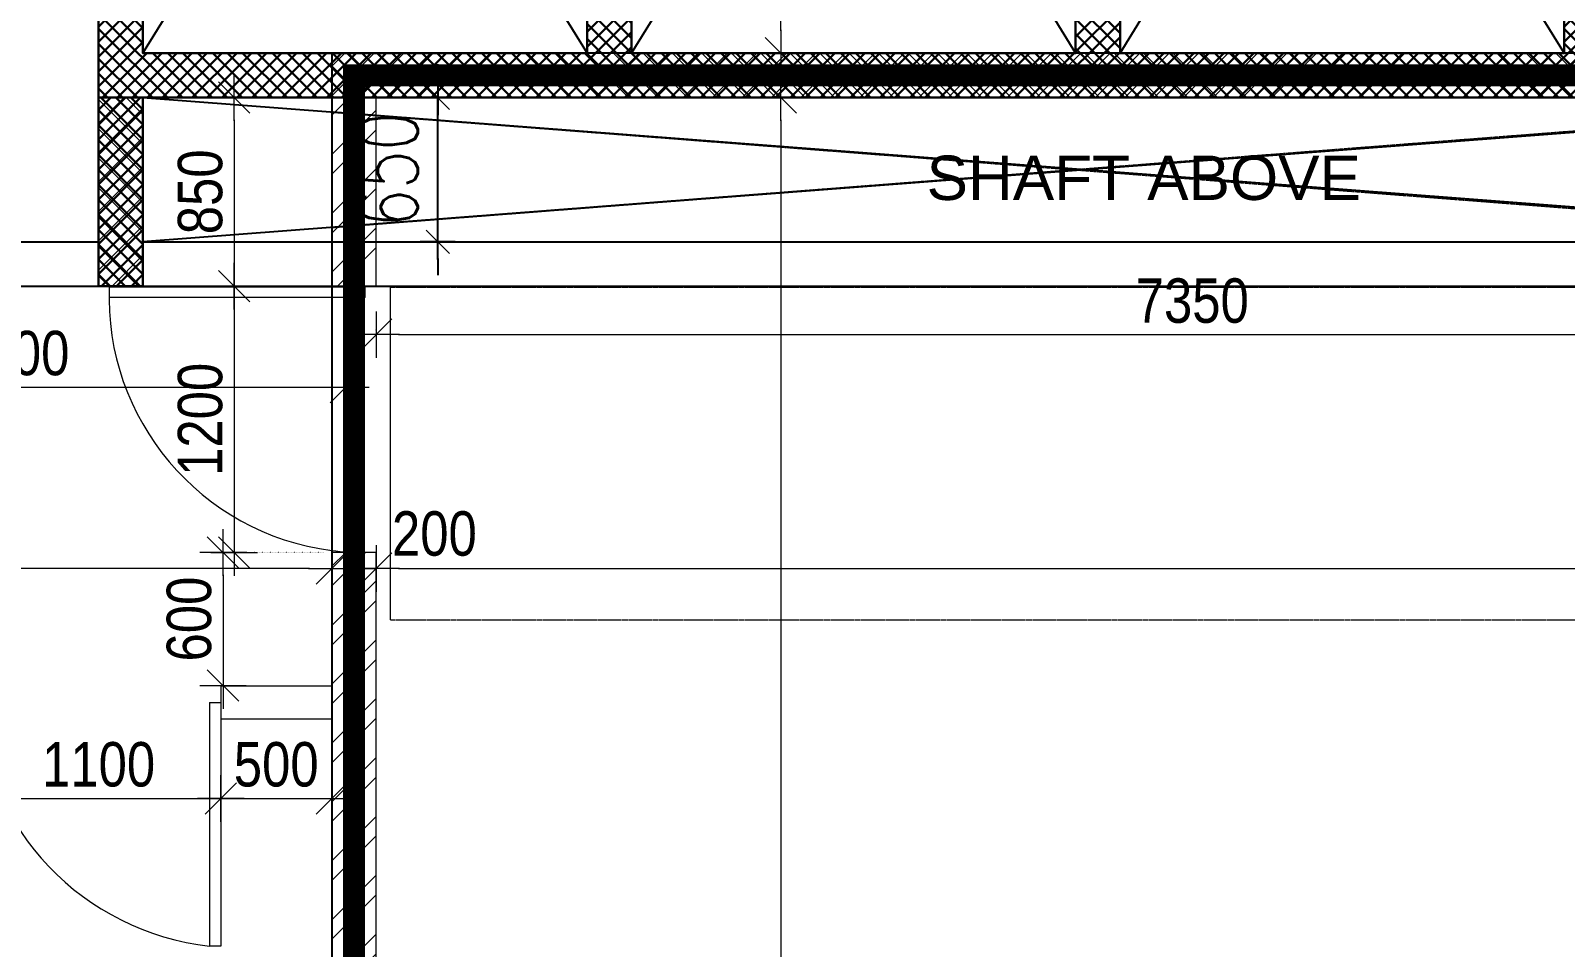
# Model space of a CAD drawing. Header units: inches. Extents: x 676944 to 1044153, y 326920 to 502369.
# Drawn here: x 711442 to 718353, y 372782 to 376912 of the extents above; entities that cross this region are included whole.
import ezdxf

# ---------------------------------------------------------------- set-up
doc = ezdxf.new("R2010")
doc.units = ezdxf.units.IN
doc.header["$MEASUREMENT"] = 0
for name, pattern in [('DASHED2', [9.525, 6.35, -3.175]), ('DOT2', [3.175, 0, -3.175]), ('HIDDEN', [9.525, 6.35, -3.175]), ('HIDDEN2', [4.7625, 3.175, -1.5875])]:
    doc.linetypes.add(name, pattern=pattern)
for name, color, linetype, lineweight in [('A-BLOCK', 43, 'Continuous', 13), ('A-DIMENSION', 7, 'Continuous', 9), ('A-DOOR', 10, 'Continuous', 15), ('A-HATCH CONCRETE', 254, 'Continuous', 5), ('A-LEASING LINE', 7, 'DASHED2', 9), ('escape route', 8, 'HIDDEN', 15), ('wall hatch', 252, 'Continuous', 0)]:
    doc.layers.add(name, color=color, linetype=linetype, lineweight=lineweight)
for name, color, linetype in [('S-BEAM', 2, 'Continuous'), ('S-COL', 210, 'Continuous'), ('S-COL-1', 7, 'Continuous'), ('S-COL1-HT', 11, 'Continuous'), ('S-DIMS', 1, 'Continuous'), ('S-WALL-HAT', 9, 'Continuous'), ('SHAFT', 7, 'Continuous'), ('TAXT', 3, 'Continuous'), ('THN', 1, 'Continuous')]:
    doc.layers.add(name, color=color, linetype=linetype)
doc.styles.add('ARIAL', font='ARIALN.TTF')
doc.styles.add('COL-ROMANS', font='romans.shx', dxfattribs={"width": 0.75})
doc.styles.get("Standard").update_dxf_attribs({"font": 'arial.ttf'})
doc.styles.add('style1', font='arial.ttf')
doc.dimstyles.new('COL-100', dxfattribs={"dimscale": 150, "dimtxt": 1.8, "dimasz": 0.5, "dimexe": 0.75, "dimexo": 1, "dimgap": 0.6, "dimtad": 1, "dimdec": 0, "dimzin": 3, "dimdsep": 46, "dimtxsty": 'COL-ROMANS', "dimblk": 'R', "dimcen": 2.5, "dimdle": 1, "dimclrd": 256, "dimclre": 256, "dimclrt": 3, "dimazin": 0, "dimtfac": 1, "dimtdec": 0, "dimtix": 1, "dimtmove": 2, "dimatfit": 3, "dimldrblk": 'R', "dimtolj": 1, "dimtzin": 3, "dimlwd": -1, "dimlwe": 13, "dimarcsym": 0})
doc.dimstyles.get("Standard").update_dxf_attribs({"dimtxt": 0.18, "dimasz": 0.18, "dimexe": 0.18, "dimexo": 0.0625, "dimgap": 0.09, "dimtad": 0, "dimtih": 1, "dimtoh": 1, "dimdec": 4, "dimzin": 0, "dimdsep": 46, "dimtxsty": 'Standard', "dimcen": 0.09, "dimadec": 0, "dimazin": 0, "dimtfac": 1, "dimtdec": 4, "dimtofl": 0, "dimtmove": 0, "dimatfit": 3, "dimfxl": 1, "dimtolj": 1, "dimtzin": 0, "dimarcsym": 0})
pattern_1 = [(45, (691254.36, -41876.59), (-132.58252, 132.58252), []), (45, (691342.74, -41876.59), (-132.58252, 132.58252), [])]

# ---------------------------------------------------------------- blocks, each defined once
blk = doc.blocks.new('R')
at = {"color": 4, "lineweight": 13}
blk.add_line((-0.707, -0.707), (0.707, 0.707), dxfattribs=at)
for p, q in [((0, -1.05), (0, 1.05)), ((-1.05, 0), (1.05, 0))]:
    blk.add_line(p, q)
blk = doc.blocks.new('*D205')
at = {"layer": 'A-DIMENSION', "linetype": 'DOT2', "lineweight": 13, "transparency": 16777216}
for p, q in [((714200.3, 376610.4), (714894.7, 376610.4)), ((714200.3, 366910.4), (714894.7, 366910.4))]:
    blk.add_line(p, q, dxfattribs=at)
at = {"layer": 'A-DIMENSION', "transparency": 16777216}
blk.add_line((714819.7, 376510.4), (714819.7, 367010.4), dxfattribs=at)
at = {"layer": 'Defpoints', "color": 0, "transparency": 16777216}
for p in [(714100.3, 376610.4), (714100.3, 366910.4), (714819.7, 366910.4)]:
    blk.add_point(p, dxfattribs=at)
at = {"layer": 'A-DIMENSION', "transparency": 16777216, "xscale": 100, "yscale": 100, "zscale": 100}
for p, rotation in [((714819.7, 376610.4), 90), ((714819.7, 366910.4), 270)]:
    blk.add_blockref('R', p, dxfattribs=dict(at, rotation=rotation))
at = {"layer": 'A-DIMENSION', "transparency": 16777216, "insert": (714667.6, 371760.4), "char_height": 200, "attachment_point": 5, "rotation": 90, "style": 'ARIAL'}
blk.add_mtext('\\A1;9700', dxfattribs=at)
blk = doc.blocks.new('*D180')
at = {"layer": 'A-DIMENSION', "linetype": 'DOT2', "lineweight": 13, "transparency": 16777216}
for p, q in [((712797.9, 374589.1), (712797.9, 374564.1)), ((712997.9, 374508.2), (712997.9, 374564.1))]:
    blk.add_line(p, q, dxfattribs=at)
at = {"layer": 'A-DIMENSION', "transparency": 16777216}
for p, q in [((712697.9, 374489.1), (712597.9, 374489.1)), ((712797.9, 374489.1), (712997.9, 374489.1)), ((713097.9, 374489.1), (713197.9, 374489.1))]:
    blk.add_line(p, q, dxfattribs=at)
at = {"layer": 'Defpoints', "color": 0, "transparency": 16777216}
for p in [(712797.9, 374489.1), (712997.9, 374489.1), (712997.9, 374408.2)]:
    blk.add_point(p, dxfattribs=at)
at = {"layer": 'A-DIMENSION', "transparency": 16777216, "xscale": 100, "yscale": 100, "zscale": 100}
blk.add_blockref('R', (712797.9, 374489.1), dxfattribs=at)
at = {"layer": 'A-DIMENSION', "transparency": 16777216, "xscale": 100, "yscale": 100, "zscale": 100, "rotation": 180}
blk.add_blockref('R', (712997.9, 374489.1), dxfattribs=at)
at = {"layer": 'A-DIMENSION', "transparency": 16777216, "insert": (713260.2, 374645.2), "char_height": 200, "attachment_point": 5, "style": 'ARIAL'}
blk.add_mtext('\\A1;200', dxfattribs=at)
blk = doc.blocks.new('*D181')
at = {"layer": 'A-DIMENSION', "linetype": 'DOT2', "lineweight": 13, "transparency": 16777216}
for p, q in [((712997.9, 374508.2), (712997.9, 374564.1)), ((737397.7, 373982.1), (737397.7, 374564.1))]:
    blk.add_line(p, q, dxfattribs=at)
at = {"layer": 'A-DIMENSION', "transparency": 16777216}
blk.add_line((713097.9, 374489.1), (737297.7, 374489.1), dxfattribs=at)
at = {"layer": 'Defpoints', "color": 0, "transparency": 16777216}
for p in [(737397.7, 374489.1), (712997.9, 374408.2), (737397.7, 373882.1)]:
    blk.add_point(p, dxfattribs=at)
at = {"layer": 'A-DIMENSION', "transparency": 16777216, "xscale": 100, "yscale": 100, "zscale": 100, "rotation": 180}
blk.add_blockref('R', (712997.9, 374489.1), dxfattribs=at)
at = {"layer": 'A-DIMENSION', "transparency": 16777216, "xscale": 100, "yscale": 100, "zscale": 100}
blk.add_blockref('R', (737397.7, 374489.1), dxfattribs=at)
at = {"layer": 'A-DIMENSION', "transparency": 16777216, "insert": (725197.8, 374641.2), "char_height": 200, "attachment_point": 5, "style": 'ARIAL'}
blk.add_mtext('\\A1;24400', dxfattribs=at)
blk = doc.blocks.new('*D200')
at = {"layer": 'A-DIMENSION', "linetype": 'DOT2', "lineweight": 13, "transparency": 16777216}
for p, q in [((720347.9, 375660.4), (720347.9, 375467.4)), ((712997.9, 375540.3), (712997.9, 375617.4))]:
    blk.add_line(p, q, dxfattribs=at)
at = {"layer": 'A-DIMENSION', "transparency": 16777216}
blk.add_line((713097.9, 375542.4), (720247.9, 375542.4), dxfattribs=at)
at = {"layer": 'Defpoints', "color": 0, "transparency": 16777216}
for p in [(720347.9, 375760.4), (720347.9, 375542.4), (712997.9, 375440.3)]:
    blk.add_point(p, dxfattribs=at)
at = {"layer": 'A-DIMENSION', "transparency": 16777216, "xscale": 100, "yscale": 100, "zscale": 100, "rotation": 180}
blk.add_blockref('R', (712997.9, 375542.4), dxfattribs=at)
at = {"layer": 'A-DIMENSION', "transparency": 16777216, "xscale": 100, "yscale": 100, "zscale": 100}
blk.add_blockref('R', (720347.9, 375542.4), dxfattribs=at)
at = {"layer": 'A-DIMENSION', "transparency": 16777216, "insert": (716672.9, 375694.5), "char_height": 200, "attachment_point": 5, "style": 'ARIAL'}
blk.add_mtext('\\A1;7350', dxfattribs=at)
blk = doc.blocks.new('*D469')
at = {"layer": 'A-DIMENSION', "color": 254, "linetype": 'DOT2', "lineweight": 13, "transparency": 16777216}
for p, q in [((512109.4, 207331.1), (512109.4, 207306.1)), ((521809.4, 207331.1), (521809.4, 207306.1))]:
    blk.add_line(p, q, dxfattribs=at)
at = {"layer": 'A-DIMENSION', "color": 254, "transparency": 16777216}
blk.add_line((521709.4, 207231.1), (512209.4, 207231.1), dxfattribs=at)
at = {"layer": 'Defpoints', "color": 0, "transparency": 16777216}
for p in [(512109.4, 207231.1), (512109.4, 207231.1), (521809.4, 207231.1)]:
    blk.add_point(p, dxfattribs=at)
at = {"layer": 'A-DIMENSION', "color": 254, "transparency": 16777216, "xscale": 100, "yscale": 100, "zscale": 100}
for p, rotation in [((512109.4, 207231.1), 179.9999999999972), ((521809.4, 207231.1), 359.9999999999973)]:
    blk.add_blockref('R', p, dxfattribs=dict(at, rotation=rotation))
at = {"layer": 'A-DIMENSION', "color": 254, "transparency": 16777216, "insert": (516959.4, 207383.2), "char_height": 200, "attachment_point": 5, "style": 'ARIAL'}
blk.add_mtext('\\A1;9700', dxfattribs=at)
blk = doc.blocks.new('*D418')
at = {"layer": 'A-DIMENSION', "color": 254, "linetype": 'DOT2', "lineweight": 13, "transparency": 16777216}
for p, q in [((523762.1, 213002.4), (523756.2, 213002.4)), ((523762.1, 209552.4), (523756.2, 209552.4))]:
    blk.add_line(p, q, dxfattribs=at)
at = {"layer": 'A-DIMENSION', "color": 254, "transparency": 16777216}
blk.add_line((523831.2, 209652.4), (523831.2, 212902.4), dxfattribs=at)
at = {"layer": 'Defpoints', "color": 0, "transparency": 16777216}
for p in [(523831.2, 213002.4), (523862.1, 213002.4), (523862.1, 209552.4)]:
    blk.add_point(p, dxfattribs=at)
at = {"layer": 'A-DIMENSION', "color": 254, "transparency": 16777216, "xscale": 100, "yscale": 100, "zscale": 100}
for p, rotation in [((523831.2, 213002.4), 90), ((523831.2, 209552.4), 270)]:
    blk.add_blockref('R', p, dxfattribs=dict(at, rotation=rotation))
at = {"layer": 'A-DIMENSION', "color": 254, "transparency": 16777216, "insert": (523647.3, 211255.1), "char_height": 200, "attachment_point": 5, "rotation": 90, "style": 'ARIAL'}
blk.add_mtext('\\A1;3450', dxfattribs=at)
blk = doc.blocks.new('*D426')
at = {"layer": 'A-DIMENSION', "color": 254, "linetype": 'DOT2', "lineweight": 13, "transparency": 16777216}
for p, q in [((521213.5, 209352.4), (521444.8, 209352.4)), ((521059.4, 208502.4), (521444.8, 208502.4))]:
    blk.add_line(p, q, dxfattribs=at)
at = {"layer": 'A-DIMENSION', "color": 254, "transparency": 16777216}
blk.add_line((521369.8, 209252.4), (521369.8, 208602.4), dxfattribs=at)
at = {"layer": 'Defpoints', "color": 0, "transparency": 16777216}
for p in [(521113.5, 209352.4), (520959.4, 208502.4), (521369.8, 208502.4)]:
    blk.add_point(p, dxfattribs=at)
at = {"layer": 'A-DIMENSION', "color": 254, "transparency": 16777216, "xscale": 100, "yscale": 100, "zscale": 100}
for p, rotation in [((521369.8, 209352.4), 90), ((521369.8, 208502.4), 270)]:
    blk.add_blockref('R', p, dxfattribs=dict(at, rotation=rotation))
at = {"layer": 'A-DIMENSION', "color": 254, "transparency": 16777216, "insert": (521217.7, 208927.8), "char_height": 200, "attachment_point": 5, "rotation": 90, "style": 'ARIAL'}
blk.add_mtext('\\A1;850', dxfattribs=at)
blk = doc.blocks.new('*D427')
at = {"layer": 'A-DIMENSION', "color": 254, "linetype": 'DOT2', "lineweight": 13, "transparency": 16777216}
for p, q in [((521059.4, 208502.4), (521444.8, 208502.4)), ((521773.5, 207302.9), (521294.8, 207302.9))]:
    blk.add_line(p, q, dxfattribs=at)
at = {"layer": 'A-DIMENSION', "color": 254, "transparency": 16777216}
blk.add_line((521369.8, 208402.4), (521369.8, 207402.9), dxfattribs=at)
at = {"layer": 'Defpoints', "color": 0, "transparency": 16777216}
for p in [(520959.4, 208502.4), (521369.8, 207302.9), (521873.5, 207302.9)]:
    blk.add_point(p, dxfattribs=at)
at = {"layer": 'A-DIMENSION', "color": 254, "transparency": 16777216, "xscale": 100, "yscale": 100, "zscale": 100}
for p, rotation in [((521369.8, 208502.4), 90), ((521369.8, 207302.9), 270)]:
    blk.add_blockref('R', p, dxfattribs=dict(at, rotation=rotation))
at = {"layer": 'A-DIMENSION', "color": 254, "transparency": 16777216, "insert": (521217.7, 207902.7), "char_height": 200, "attachment_point": 5, "rotation": 90, "style": 'ARIAL'}
blk.add_mtext('\\A1;1200', dxfattribs=at)
blk = doc.blocks.new('*D428')
at = {"layer": 'A-DIMENSION', "color": 254, "linetype": 'DOT2', "lineweight": 13, "transparency": 16777216}
for p, q in [((521773.5, 207302.9), (521244.8, 207302.9)), ((521409.5, 206703.3), (521394.8, 206703.3))]:
    blk.add_line(p, q, dxfattribs=at)
at = {"layer": 'A-DIMENSION', "color": 254, "transparency": 16777216}
blk.add_line((521319.8, 207202.9), (521319.8, 206803.3), dxfattribs=at)
at = {"layer": 'Defpoints', "color": 0, "transparency": 16777216}
for p in [(521873.5, 207302.9), (521309.5, 206703.3), (521319.8, 206703.3)]:
    blk.add_point(p, dxfattribs=at)
at = {"layer": 'A-DIMENSION', "color": 254, "transparency": 16777216, "xscale": 100, "yscale": 100, "zscale": 100}
for p, rotation in [((521319.8, 207302.9), 90), ((521319.8, 206703.3), 270)]:
    blk.add_blockref('R', p, dxfattribs=dict(at, rotation=rotation))
at = {"layer": 'A-DIMENSION', "color": 254, "transparency": 16777216, "insert": (521167.7, 207003.1), "char_height": 200, "attachment_point": 5, "rotation": 90, "style": 'ARIAL'}
blk.add_mtext('\\A1;600', dxfattribs=at)
blk = doc.blocks.new('*D446')
at = {"layer": 'A-DIMENSION', "color": 254, "linetype": 'DOT2', "lineweight": 13, "transparency": 16777216}
for p, q in [((521873.5, 208402.4), (521873.5, 207972.9)), ((518873.1, 208075.5), (518873.1, 208122.9))]:
    blk.add_line(p, q, dxfattribs=at)
at = {"layer": 'A-DIMENSION', "color": 254, "transparency": 16777216}
blk.add_line((518973.1, 208047.9), (521773.5, 208047.9), dxfattribs=at)
at = {"layer": 'Defpoints', "color": 0, "transparency": 16777216}
for p in [(521873.5, 208502.4), (521873.5, 208047.9), (518873.1, 207975.5)]:
    blk.add_point(p, dxfattribs=at)
at = {"layer": 'A-DIMENSION', "color": 254, "transparency": 16777216, "xscale": 100, "yscale": 100, "zscale": 100, "rotation": 180}
blk.add_blockref('R', (518873.1, 208047.9), dxfattribs=at)
at = {"layer": 'A-DIMENSION', "color": 254, "transparency": 16777216, "xscale": 100, "yscale": 100, "zscale": 100}
blk.add_blockref('R', (521873.5, 208047.9), dxfattribs=at)
at = {"layer": 'A-DIMENSION', "color": 254, "transparency": 16777216, "insert": (520373.3, 208200.1), "char_height": 200, "attachment_point": 5, "style": 'ARIAL'}
blk.add_mtext('\\A1;3000', dxfattribs=at)
blk = doc.blocks.new('*D544')
at = {"layer": 'A-DIMENSION', "color": 254, "linetype": 'DOT2', "lineweight": 13, "transparency": 16777216}
for p, q in [((520209.5, 206527.3), (520209.5, 206120.2)), ((521309.5, 206452.3), (521309.5, 206120.2))]:
    blk.add_line(p, q, dxfattribs=at)
at = {"layer": 'A-DIMENSION', "color": 254, "transparency": 16777216}
blk.add_line((520309.5, 206195.2), (521209.5, 206195.2), dxfattribs=at)
at = {"layer": 'Defpoints', "color": 0, "transparency": 16777216}
for p in [(520209.5, 206627.3), (521309.5, 206552.3), (521309.5, 206195.2)]:
    blk.add_point(p, dxfattribs=at)
at = {"layer": 'A-DIMENSION', "color": 254, "transparency": 16777216, "xscale": 100, "yscale": 100, "zscale": 100, "rotation": 180}
blk.add_blockref('R', (520209.5, 206195.2), dxfattribs=at)
at = {"layer": 'A-DIMENSION', "color": 254, "transparency": 16777216, "xscale": 100, "yscale": 100, "zscale": 100}
blk.add_blockref('R', (521309.5, 206195.2), dxfattribs=at)
at = {"layer": 'A-DIMENSION', "color": 254, "transparency": 16777216, "insert": (520759.5, 206347.3), "char_height": 200, "attachment_point": 5, "style": 'ARIAL'}
blk.add_mtext('\\A1;1100', dxfattribs=at)
blk = doc.blocks.new('*D545')
at = {"layer": 'A-DIMENSION', "color": 254, "linetype": 'DOT2', "lineweight": 13, "transparency": 16777216}
for p, q in [((521309.5, 206452.3), (521309.5, 206120.2)), ((521809.4, 206098.9), (521809.4, 206270.2))]:
    blk.add_line(p, q, dxfattribs=at)
at = {"layer": 'A-DIMENSION', "color": 254, "transparency": 16777216}
blk.add_line((521409.5, 206195.2), (521709.4, 206195.2), dxfattribs=at)
at = {"layer": 'Defpoints', "color": 0, "transparency": 16777216}
for p in [(521309.5, 206552.3), (521809.4, 206195.2), (521809.4, 205998.9)]:
    blk.add_point(p, dxfattribs=at)
at = {"layer": 'A-DIMENSION', "color": 254, "transparency": 16777216, "xscale": 100, "yscale": 100, "zscale": 100, "rotation": 180}
blk.add_blockref('R', (521309.5, 206195.2), dxfattribs=at)
at = {"layer": 'A-DIMENSION', "color": 254, "transparency": 16777216, "xscale": 100, "yscale": 100, "zscale": 100}
blk.add_blockref('R', (521809.4, 206195.2), dxfattribs=at)
at = {"layer": 'A-DIMENSION', "color": 254, "transparency": 16777216, "insert": (521559.4, 206347.3), "char_height": 200, "attachment_point": 5, "style": 'ARIAL'}
blk.add_mtext('\\A1;500', dxfattribs=at)
blk = doc.blocks.new('*D387')
at = {"layer": 'Defpoints', "color": 0, "transparency": 16777216}
for p in [(401103.2, 461923.1), (401631, 461923.1), (401103.2, 461273.1)]:
    blk.add_point(p, dxfattribs=at)
at = {"layer": 'S-DIMS', "linetype": 'Continuous', "transparency": 16777216}
for p, q in [((401631, 461998.1), (401631, 462073.1)), ((401631, 461273.1), (401631, 461923.1)), ((401631, 461198.1), (401631, 461123.1))]:
    blk.add_line(p, q, dxfattribs=at)
at = {"layer": 'S-DIMS', "linetype": 'DOT2', "lineweight": 13, "transparency": 16777216}
for p, q in [((401253.2, 461923.1), (401743.5, 461923.1)), ((401253.2, 461273.1), (401743.5, 461273.1))]:
    blk.add_line(p, q, dxfattribs=at)
at = {"layer": 'S-DIMS', "transparency": 16777216, "xscale": 75, "yscale": 75, "zscale": 75}
for p, rotation in [((401631, 461923.1), 270), ((401631, 461273.1), 90)]:
    blk.add_blockref('R', p, dxfattribs=dict(at, rotation=rotation))
at = {"layer": 'S-DIMS', "color": 3, "transparency": 16777216, "insert": (401406, 461598.1), "char_height": 270, "attachment_point": 5, "rotation": 90, "style": 'COL-ROMANS'}
blk.add_mtext('\\A1;650', dxfattribs=at)
blk = doc.blocks.new('SDFGBS')
at = {"layer": 'A-DIMENSION'}
h = blk.add_hatch(dxfattribs=at)
h.set_pattern_fill('ANSI37', color=254, scale=750)
h.set_pattern_definition([(45, (500265.86, -209134.585), (-66.29126, 66.29126), []), (135, (500265.86, -209134.585), (-66.29126, -66.29126), [])])
h.paths.add_polyline_path([(520959.4, 208502.4), (520759.4, 208502.4), (520759.4, 209352.4), (520959.4, 209352.4)])
at = {"color": 254, "linetype": 'Continuous', "ltscale": 100}
blk.add_lwpolyline([(548358.7, 199352.4), (548358.7, 205055.3), (548158.7, 205052.4), (546609.2, 205052.4), (546609.2, 211052.4), (542748.5, 211052.4), (542748.5, 217853.6), (543751.9, 217706.5), (543785.2, 217903.8), (544329.2, 221715.1), (545372.1, 229020.7), (545414.4, 229317.7), (509749.2, 234378), (508982.7, 222668.9), (530759.5, 219560.9), (530757.7, 213002.3), (529859.4, 213002.3), (529859.4, 212802.4), (529859.4, 209552.4), (521809.4, 209552.4), (521809.4, 209352.4), (521809.4, 199352.4), (548358.7, 199352.4)], dxfattribs=at)
at = {"layer": 'A-DIMENSION', "color": 254}
for p, q in [((520959.4, 209352.4), (521799.1, 209352.4)), ((520959.4, 209352.4), (521799.1, 209352.4)), ((521809.4, 209286.5), (520959.4, 209352.4)), ((521809.4, 208502.4), (521809.4, 209352.4)), ((520958.7, 208702.4), (521809.4, 208768.2)), ((520958.7, 208702.4), (521809.4, 208702.4)), ((521809.4, 208498.9), (520807.7, 208498.9)), ((521809.4, 208451.6), (520806.7, 208451.6)), ((521809.4, 208451.6), (520806.7, 208451.6)), ((522009.4, 207302.9), (521809.4, 207302.9)), ((521809.4, 206702.3), (521809.4, 207302.9)), ((521309.5, 206702.3), (521309.5, 206552.3)), ((521309.5, 206702.3), (521809.4, 206702.3)), ((521259.5, 206627.3), (521259.5, 205529.3)), ((521259.5, 206627.3), (521309.5, 206627.3)), ((521309.5, 206627.3), (521309.5, 205529.3)), ((521809.4, 206552.3), (521309.5, 206552.3)), ((521809.4, 203302.4), (521809.4, 206552.3)), ((521309.5, 205529.3), (521259.5, 205529.3))]:
    blk.add_line(p, q, dxfattribs=at)
for points in [[(527359.4, 212802.4), (527359.4, 209552.4), (525359.4, 209552.4), (525359.4, 212802.4)], [(525159.4, 212802.4), (525159.4, 209552.4), (523159.4, 209552.4), (523159.4, 212802.4)], [(522959.4, 212802.4), (522959.4, 209552.4), (520959.4, 209552.4), (520959.4, 212802.4)], [(520759.4, 213002.4), (520759.4, 209352.4), (521809.4, 209352.4)]]:
    blk.add_lwpolyline(points, dxfattribs=at)
blk.add_lwpolyline([(520959.4, 208502.4), (520759.4, 208502.4), (520759.4, 209352.4), (520959.4, 209352.4)], close=True, dxfattribs=at)
for centre, radius, start, end in [((521956, 208452.2), 1149.3, 177.66852, 262.66914), ((521392.3, 206707.4), 1185.5, 183.87307, 263.56666)]:
    blk.add_arc(centre, radius, start, end, dxfattribs=at)
for base, p1, p2, picture, middle in [((523831.2, 213002.4), (523862.1, 209552.4), (523862.1, 213002.4), '*D418', (523647.3, 211255.1)), ((521369.8, 208502.4), (521113.5, 209352.4), (520959.4, 208502.4), '*D426', (521217.7, 208927.8))]:
    dim = blk.add_linear_dim(base=base, p1=p1, p2=p2, angle=90, dimstyle='Standard', override={"dimscale": 100, "dimtxt": 2, "dimasz": 1, "dimexe": 0.75, "dimexo": 1, "dimgap": 0.5, "dimtad": 1, "dimtih": 0, "dimtoh": 0, "dimdec": 0, "dimzin": 3, "dimtxsty": 'ARIAL', "dimblk": 'R', "dimcen": 2.5, "dimdle": 1, "dimclrd": 254, "dimclre": 254, "dimclrt": 254, "dimadec": 2, "dimtdec": 0, "dimtix": 1, "dimtofl": 1, "dimtmove": 2, "dimldrblk": 'R', "dimfxl": 2.5, "dimtzin": 3, "dimlwd": 65535, "dimlwe": 13}, dxfattribs=at)
    dim.commit()
    dim.dimension.update_dxf_attribs({"geometry": picture, "text_midpoint": middle, "dimtype": 160})
for base, p1, p2, picture, middle in [((521369.7668, 207302.9187), (520959.3702, 208502.4329), (521873.4883, 207302.9187), '*D427', (521217.6522, 207902.6758)), ((521319.8, 206703.3), (521873.5, 207302.9), (521309.5, 206703.3), '*D428', (521167.7, 207003.1))]:
    dim = blk.add_linear_dim(base=base, p1=p1, p2=p2, angle=90, dimstyle='Standard', override={"dimscale": 100, "dimtxt": 2, "dimasz": 1, "dimexe": 0.75, "dimexo": 1, "dimgap": 0.5, "dimtad": 1, "dimtih": 0, "dimtoh": 0, "dimdec": 0, "dimzin": 3, "dimtxsty": 'ARIAL', "dimblk": 'R', "dimcen": 2.5, "dimdle": 1, "dimclrd": 254, "dimclre": 254, "dimclrt": 254, "dimadec": 2, "dimtdec": 0, "dimtix": 1, "dimtofl": 1, "dimtmove": 2, "dimldrblk": 'R', "dimfxl": 2.5, "dimtzin": 3, "dimlwd": 65535, "dimlwe": 13}, dxfattribs=at)
    dim.commit()
    dim.dimension.update_dxf_attribs({"geometry": picture, "text_midpoint": middle})
for base, p1, p2, picture, middle in [((521873.5, 208047.9), (518873.1, 207975.5), (521873.5, 208502.4), '*D446', (520373.3, 208200.1)), ((521309.5, 206195.2), (520209.5, 206627.3), (521309.5, 206552.3), '*D544', (520759.5, 206347.3)), ((521809.4, 206195.2), (521309.5, 206552.3), (521809.4, 205998.9), '*D545', (521559.4, 206347.3))]:
    dim = blk.add_linear_dim(base=base, p1=p1, p2=p2, dimstyle='Standard', override={"dimscale": 100, "dimtxt": 2, "dimasz": 1, "dimexe": 0.75, "dimexo": 1, "dimgap": 0.5, "dimtad": 1, "dimtih": 0, "dimtoh": 0, "dimdec": 0, "dimzin": 3, "dimtxsty": 'ARIAL', "dimblk": 'R', "dimcen": 2.5, "dimdle": 1, "dimclrd": 254, "dimclre": 254, "dimclrt": 254, "dimadec": 2, "dimtdec": 0, "dimtix": 1, "dimtofl": 1, "dimtmove": 2, "dimldrblk": 'R', "dimfxl": 2.5, "dimtzin": 3, "dimlwd": 65535, "dimlwe": 13}, dxfattribs=at)
    dim.commit()
    dim.dimension.update_dxf_attribs({"geometry": picture, "text_midpoint": middle})
dim = blk.add_aligned_dim(p1=(521809.4, 207231.1), p2=(512109.4, 207231.1), distance=0, dimstyle='Standard', override={"dimscale": 100, "dimtxt": 2, "dimasz": 1, "dimexe": 0.75, "dimexo": 1, "dimgap": 0.5, "dimtad": 1, "dimtih": 0, "dimtoh": 0, "dimdec": 0, "dimzin": 3, "dimtxsty": 'ARIAL', "dimblk": 'R', "dimcen": 2.5, "dimdle": 1, "dimclrd": 254, "dimclre": 254, "dimclrt": 254, "dimadec": 2, "dimtdec": 0, "dimtix": 1, "dimtofl": 1, "dimtmove": 2, "dimldrblk": 'R', "dimfxl": 2.5, "dimtzin": 3, "dimlwd": 65535, "dimlwe": 13}, dxfattribs=at)
dim.commit()
dim.dimension.update_dxf_attribs({"geometry": '*D469', "text_midpoint": (516959.4, 207383.2)})
blk = doc.blocks.new('CEILING PLAN')
at = {"layer": 'S-COL1-HT', "lineweight": 30}
h = blk.add_hatch(dxfattribs=at)
h.set_pattern_fill('ANSI37', color=254, scale=15)
h.set_pattern_definition([(45, (469815.233, 521461.99), (-33.67596, 33.67596), []), (135, (469815.233, 521461.99), (-33.67596, -33.67596), [])])
h.paths.add_polyline_path([(402903.2, 465573.1), (401903.2, 465573.1), (401903.2, 465423.1), (401903.2, 465423.1), (401903.2, 465373.1), (402303.2, 465373.1), (402303.2, 462123.1), (400303.2, 462123.1), (400303.2, 465373.1), (400703.2, 465373.1), (400703.2, 465573.1), (400103.2, 465573.1), (400103.2, 461923.1), (406903.2, 461923.1), (406903.2, 462123.1), (406903.2, 465373.1), (406903.2, 465573.1), (406303.2, 465573.1), (406303.2, 465423.1), (406303.2, 465423.1), (406303.2, 465373.1), (406703.2, 465373.1), (406703.2, 462123.1), (404703.2, 462123.1), (404703.2, 465373.1), (405103.2, 465373.1), (405103.2, 465573.1), (404103.2, 465573.1), (404103.2, 465423.1), (404103.2, 465423.1), (404103.2, 465373.1), (404503.2, 465373.1), (404503.2, 462123.1), (402503.2, 462123.1), (402503.2, 465373.1), (402903.2, 465373.1)])
h = blk.add_hatch(dxfattribs=at)
h.set_pattern_fill('ANSI37', color=254, scale=15)
h.set_pattern_definition([(45, (468774.857, 472430.244), (-33.67596, 33.67596), []), (135, (468774.857, 472430.244), (-33.67596, -33.67596), [])])
h.paths.add_polyline_path([(400303.2, 461073.1), (400103.2, 461073.1), (400103.2, 461923.1), (400303.2, 461923.1)])
at = {"layer": 'S-WALL-HAT', "lineweight": 30}
h = blk.add_hatch(dxfattribs=at)
h.set_pattern_fill('ANSI31', color=254, scale=35)
h.set_pattern_definition([(45, (874698.03, 817381.6), (-78.577241, 78.577241), [])])
h.paths.add_polyline_path([(436885.1, 455940.9), (436838.8, 455219.9), (437139.6, 455223.1), (437184.5, 455921.7)])
h.paths.add_polyline_path([(434505.1, 480465.7), (434901.1, 480409.2), (434844.6, 480013.2), (434448.6, 480069.7)])
h.paths.add_polyline_path([(430941.2, 480974.5), (430884.7, 480578.5), (430488.7, 480635), (430545.3, 481031)])
h.paths.add_polyline_path([(426981.4, 481539.7), (426924.9, 481143.8), (426528.9, 481200.3), (426585.4, 481596.3)])
h.paths.add_polyline_path([(423021.5, 482105), (422965, 481709), (422569, 481765.6), (422625.5, 482161.5)])
h.paths.add_polyline_path([(418665.8, 482726.7), (419061.8, 482670.1), (419005.2, 482274.2), (418609.3, 482330.7)])
h.paths.add_polyline_path([(414706, 483291.9), (415102, 483235.3), (415045.5, 482839.3), (414649.5, 482895.9)])
h.paths.add_polyline_path([(411142.2, 483800.6), (411085.7, 483404.6), (410689.7, 483461.1), (410746.3, 483857.1)])
h.paths.add_polyline_path([(407182.5, 484365.9), (407126, 483969.9), (406730, 484026.4), (406786.5, 484422.4)])
h.paths.add_polyline_path([(403222.7, 484931.3), (403166.1, 484535.4), (402770.2, 484591.9), (402826.7, 484987.9)])
h.paths.add_polyline_path([(399262.8, 485496.8), (399206.3, 485100.8), (398810.3, 485157.3), (398866.8, 485553.3)])
h.paths.add_polyline_path([(395303, 486062.2), (395246.5, 485666.2), (394850.5, 485722.7), (394907, 486118.7)])
h.paths.add_polyline_path([(391343.2, 486627.6), (391286.6, 486231.6), (390890.7, 486288.2), (390947.2, 486684.2), (389093.7, 486948.7), (388877.3, 483646.1), (389175.1, 483603.8), (389130.9, 482928), (388831.5, 482947.6), (387463.7, 462073.1), (387764.3, 462073.1), (387717.3, 461355), (387417.9, 461374.6), (387060.6, 455921.6), (387360, 455902), (387315.5, 455223.1), (387014.8, 455223.1), (386798.6, 451923.1), (388803.2, 451923.1), (388803.2, 452323.1), (389203.2, 452323.1), (389203.2, 451923.1), (392803.2, 451923.1), (392803.2, 452323.1), (393203.2, 452323.1), (393203.2, 451923.1), (396803.2, 451923.1), (396803.2, 452323.1), (397203.2, 452323.1), (397203.2, 451923.1), (400803.2, 451923.1), (400803.2, 452323.1), (401203.2, 452323.1), (401203.2, 451923.1), (404803.2, 451923.1), (404803.2, 452323.1), (405203.2, 452323.1), (405203.2, 451923.1), (408803.2, 451923.1), (408803.2, 452323.1), (409203.2, 452323.1), (409203.2, 451923.1), (412803.2, 451923.1), (412803.2, 452323.1), (413203.2, 452323.1), (413203.2, 451923.1), (416803.2, 451923.1), (416803.2, 452323.1), (417203.2, 452323.1), (417203.2, 451923.1), (420803.2, 451923.1), (420803.2, 452323.1), (421203.2, 452323.1), (421203.2, 451923.1), (424803.2, 451923.1), (424803.2, 452323.1), (425203.2, 452323.1), (425203.2, 451923.1), (428803.2, 451923.1), (428803.2, 452323.1), (429203.2, 452323.1), (429203.2, 451923.1), (432803.2, 451923.1), (432803.2, 452323.1), (433203.2, 452323.1), (433203.2, 451923.1), (436928, 451923.1), (437386.6, 459073.5), (436987.4, 459099.1), (437013, 459498.3), (437412.2, 459472.7), (437646.4, 463123.8), (437347, 463143), (437391.8, 463841.6), (437691.2, 463822.4), (437965.9, 468105), (437566.7, 468130.6), (437592.3, 468529.7), (437991.5, 468504.1), (438235.6, 472309), (437836.4, 472334.6), (437862, 472733.8), (438261.2, 472708.2), (438482.8, 476163.1), (438083.6, 476188.7), (438109.2, 476587.9), (438508.4, 476562.3), (438720.3, 479865.7)])
h.paths.add_polyline_path([(388385.4, 476137.7), (388884.3, 476105), (388823, 475168.8), (388326.5, 475239.6)])
h.paths.add_polyline_path([(388684.6, 476118.1), (388884.3, 476105), (388823, 475168.8), (388624.3, 475197.1), (387118.9, 452223.1), (388803.2, 452223.1), (388803.2, 452323.1), (389203.2, 452323.1), (389203.2, 452223.1), (392803.2, 452223.1), (392803.2, 452323.1), (393203.2, 452323.1), (393203.2, 452223.1), (396803.2, 452223.1), (396803.2, 452323.1), (397203.2, 452323.1), (397203.2, 452223.1), (400803.2, 452223.1), (400803.2, 452323.1), (401203.2, 452323.1), (401203.2, 452223.1), (404803.2, 452223.1), (404803.2, 452323.1), (405203.2, 452323.1), (405203.2, 452223.1), (408803.2, 452223.1), (408803.2, 452323.1), (409203.2, 452323.1), (409203.2, 452223.1), (412803.2, 452223.1), (412803.2, 452323.1), (413203.2, 452323.1), (413203.2, 452223.1), (416803.2, 452223.1), (416803.2, 452323.1), (417203.2, 452323.1), (417203.2, 452223.1), (420803.2, 452223.1), (420803.2, 452323.1), (421203.2, 452323.1), (421203.2, 452223.1), (424803.2, 452223.1), (424803.2, 452323.1), (425203.2, 452323.1), (425203.2, 452223.1), (428803.2, 452223.1), (428803.2, 452323.1), (429203.2, 452323.1), (429203.2, 452223.1), (432803.2, 452223.1), (432803.2, 452323.1), (433203.2, 452323.1), (433203.2, 452223.1), (436646.6, 452223.1), (437087.2, 459092.7), (436987.4, 459099.1), (437013, 459498.3), (437112.8, 459491.9), (437666.5, 468124.2), (437566.7, 468130.6), (437592.3, 468529.7), (437692.1, 468523.3), (437936.2, 472328.2), (437836.4, 472334.6), (437862, 472733.8), (437961.8, 472727.4), (438183.4, 476182.3), (438083.6, 476188.7), (438109.2, 476587.9), (438209, 476581.5), (438403.1, 479608), (434858.9, 480113.8), (434844.6, 480013.2), (434448.6, 480069.7), (434463, 480170.3), (430899.1, 480679), (430884.7, 480578.5), (430488.7, 480635), (430503.1, 480735.5), (426939.2, 481244.2), (426924.9, 481143.8), (426528.9, 481200.3), (426543.2, 481300.7), (422979.3, 481809.3), (422965, 481709), (422569, 481765.6), (422583.3, 481865.8), (419019.6, 482374.5), (419005.2, 482274.2), (418609.3, 482330.7), (418623.6, 482431), (415059.8, 482939.6), (415045.5, 482839.3), (414649.5, 482895.9), (414663.8, 482996.2), (411100, 483504.8), (411085.7, 483404.6), (410689.7, 483461.1), (410704, 483561.3), (407140.3, 484070), (407126, 483969.9), (406730, 484026.4), (406744.3, 484126.5), (403180.4, 484635.1), (403166.1, 484535.4), (402770.2, 484591.9), (402784.4, 484691.6), (399220.5, 485200.3), (399206.3, 485100.8), (398810.3, 485157.3), (398824.5, 485256.8), (395260.6, 485765.5), (395246.5, 485666.2), (394850.5, 485722.7), (394864.7, 485822), (391300.8, 486330.6), (391286.6, 486231.6), (390890.7, 486288.2), (390904.8, 486387.2), (389371.9, 486605.9)])
at = {"layer": 'S-BEAM', "color": 254, "linetype": 'ByBlock'}
for p, q in [((400103.2, 461923.1), (408703.2, 461923.1)), ((398553, 461273.1), (400103.2, 461273.1)), ((400303.2, 461273.1), (408678.2, 461273.1)), ((391303.2, 461073.1), (408778.2, 461073.1))]:
    blk.add_line(p, q, dxfattribs=at)
at = {"layer": 'S-COL-1', "color": 254, "lineweight": 30}
for points in [[(402303.2, 465373.1), (402303.2, 462123.1), (400303.2, 462123.1), (400303.2, 465373.1)], [(400103.2, 465573.1), (400103.2, 461923.1), (406903.2, 461923.1)], [(406703.2, 465373.1), (406703.2, 462123.1), (404703.2, 462123.1), (404703.2, 465373.1)], [(404503.2, 465373.1), (404503.2, 462123.1), (402503.2, 462123.1), (402503.2, 465373.1)]]:
    blk.add_lwpolyline(points, dxfattribs=at)
blk.add_lwpolyline([(400303.2, 461073.1), (400103.2, 461073.1), (400103.2, 461923.1), (400303.2, 461923.1)], close=True, dxfattribs=at)
at = {"layer": 'THN', "color": 254}
for p, q in [((400303.2, 462123.1), (402303.2, 465373.1)), ((400303.2, 465373.1), (402303.2, 462123.1)), ((402503.2, 465373.1), (404503.2, 462123.1)), ((402503.2, 462123.1), (404503.2, 465373.1)), ((404703.2, 465373.1), (406703.2, 462123.1)), ((404703.2, 462123.1), (406703.2, 465373.1)), ((400303.2, 461923.1), (408678.2, 461282.5)), ((408703.2, 461915.7), (400303.2, 461273.1))]:
    blk.add_line(p, q, dxfattribs=at)
at = {"layer": 'S-DIMS', "color": 254}
dim = blk.add_linear_dim(base=(401631, 461923.1), p1=(401103.2, 461273.1), p2=(401103.2, 461923.1), angle=90, dimstyle='COL-100', dxfattribs=at)
dim.commit()
dim.dimension.update_dxf_attribs({"geometry": '*D387', "text_midpoint": (401406, 461598.1)})

msp = doc.modelspace()

# ---------------------------------------------------------------- hatches: boundary and pattern name
at = {"layer": 'wall hatch', "ltscale": 500}
h = msp.add_hatch(dxfattribs=at)
h.set_pattern_fill('ANSI32', color=256, scale=500)
h.set_pattern_definition(pattern_1)
h.paths.add_polyline_path([(712997.9, 376610.4), (712797.9, 376610.4), (712797.9, 375760.4), (712954.2, 375760.4), (712997.9, 375760.4)])
h = msp.add_hatch(dxfattribs=at)
h.set_pattern_fill('ANSI32', color=256, scale=500)
h.set_pattern_definition(pattern_1)
h.paths.add_polyline_path([(712797.9, 367710.4), (712797.9, 367610.4)], flags=17)
h.paths.add_polyline_path([(712797.9, 369210.4), (712797.9, 369110.4), (712797.9, 369095.4), (712797.9, 369195.4)], flags=17)
h.paths.add_polyline_path([(712797.9, 373960.3), (712797.9, 370560.4), (712972.2, 370560.4), (712972.2, 369910.4), (712799.2, 369910.4), (712797.9, 366910.4), (712997.9, 366910.4), (712998.3, 374560.9), (712797.4, 374560.9)])

# ---------------------------------------------------------------- linework, layer by layer
at = {"color": 4, "linetype": 'Continuous', "ltscale": 100}
msp.add_lwpolyline([(739347.2, 366610.4), (739347.2, 372313.3), (739147.2, 372310.4), (737597.7, 372310.4), (737597.7, 378310.4), (733737, 378310.4), (733737, 385111.6), (734740.4, 384964.5), (734773.7, 385161.8), (735317.7, 388973.1), (736360.6, 396278.7), (736402.9, 396575.7), (700737.7, 401636), (699971.2, 389926.9), (721748, 386818.9), (721746.2, 380260.3), (720847.9, 380260.3), (720847.9, 380060.4), (720847.9, 376810.4), (712797.9, 376810.4), (712797.9, 376610.4), (712797.9, 366610.4), (739347.2, 366610.4)], dxfattribs=at)
at = {"layer": 'A-BLOCK', "ltscale": 100}
for p, q in [((712797.9, 375760.4), (712797.9, 376610.4)), ((712997.9, 375760.4), (712997.9, 376610.4)), ((712797.9, 375760.4), (712997.9, 375760.4)), ((712997.9, 375760.4), (712797.9, 375760.4)), ((712997.9, 375760.4), (712797.9, 375760.4)), ((712797.9, 375760.4), (712997.9, 375760.4)), ((712997.9, 374560.9), (712797.9, 374560.9)), ((712797.9, 373960.3), (712797.9, 374560.9)), ((712997.9, 366910.4), (712997.9, 374560.9)), ((712797.9, 370560.4), (712797.9, 373810.3))]:
    msp.add_line(p, q, dxfattribs=at)
at = {"layer": 'A-DOOR'}
for p, q in [((712947.9, 375756.9), (712797.9, 375756.9)), ((712947.9, 375709.6), (712947.9, 375756.9)), ((712947.9, 375709.6), (712797.9, 375709.6)), ((712947.9, 375709.6), (712797.9, 375709.6)), ((712298, 372787.3), (712248, 372787.3))]:
    msp.add_line(p, q, dxfattribs=at)
msp.add_arc((712944.5, 375710.2), 1149.3, 262.66914, 270.16735, dxfattribs=at)
at = {"layer": 'A-HATCH CONCRETE', "linetype": 'Continuous'}
for p, q in [((712797.9, 376751.6), (712856.7, 376810.4)), ((712797.9, 376619), (712989.3, 376810.4)), ((713073.9, 376610.4), (712873.9, 376810.4)), ((712921.9, 376610.4), (713121.9, 376810.4)), ((713206.5, 376610.4), (713006.5, 376810.4)), ((713054.5, 376610.4), (713254.5, 376810.4)), ((713339.1, 376610.4), (713139.1, 376810.4)), ((713187.1, 376610.4), (713387.1, 376810.4)), ((713471.6, 376610.4), (713271.6, 376810.4)), ((713319.6, 376610.4), (713519.6, 376810.4)), ((713604.2, 376610.4), (713404.2, 376810.4)), ((713452.2, 376610.4), (713652.2, 376810.4)), ((713736.8, 376610.4), (713536.8, 376810.4)), ((713584.8, 376610.4), (713784.8, 376810.4)), ((713869.4, 376610.4), (713669.4, 376810.4)), ((713717.4, 376610.4), (713917.4, 376810.4)), ((714002, 376610.4), (713802, 376810.4)), ((713850, 376610.4), (714050, 376810.4)), ((714134.6, 376610.4), (713934.6, 376810.4)), ((713982.5, 376610.4), (714182.5, 376810.4)), ((714267.1, 376610.4), (714067.1, 376810.4)), ((714115.1, 376610.4), (714315.1, 376810.4)), ((714399.7, 376610.4), (714199.7, 376810.4)), ((714247.7, 376610.4), (714447.7, 376810.4)), ((714532.3, 376610.4), (714332.3, 376810.4)), ((714380.3, 376610.4), (714580.3, 376810.4)), ((714664.9, 376610.4), (714464.9, 376810.4)), ((714512.9, 376610.4), (714712.9, 376810.4)), ((714797.5, 376610.4), (714597.5, 376810.4)), ((714645.5, 376610.4), (714845.5, 376810.4)), ((714930, 376610.4), (714730, 376810.4)), ((714778, 376610.4), (714978, 376810.4)), ((715062.6, 376610.4), (714862.6, 376810.4)), ((714910.6, 376610.4), (715110.6, 376810.4)), ((715195.2, 376610.4), (714995.2, 376810.4)), ((715043.2, 376610.4), (715243.2, 376810.4)), ((715327.8, 376610.4), (715127.8, 376810.4)), ((715175.8, 376610.4), (715375.8, 376810.4)), ((715460.4, 376610.4), (715260.4, 376810.4)), ((715308.4, 376610.4), (715508.4, 376810.4)), ((715593, 376610.4), (715393, 376810.4)), ((715441, 376610.4), (715641, 376810.4)), ((715725.5, 376610.4), (715525.5, 376810.4)), ((715573.5, 376610.4), (715773.5, 376810.4)), ((715858.1, 376610.4), (715658.1, 376810.4)), ((715706.1, 376610.4), (715906.1, 376810.4)), ((715990.7, 376610.4), (715790.7, 376810.4)), ((715838.7, 376610.4), (716038.7, 376810.4)), ((716123.3, 376610.4), (715923.3, 376810.4)), ((715971.3, 376610.4), (716171.3, 376810.4)), ((716255.9, 376610.4), (716055.9, 376810.4)), ((716103.9, 376610.4), (716303.9, 376810.4)), ((716388.5, 376610.4), (716188.5, 376810.4)), ((716236.5, 376610.4), (716436.5, 376810.4)), ((716521, 376610.4), (716321, 376810.4)), ((716369, 376610.4), (716569, 376810.4)), ((716653.6, 376610.4), (716453.6, 376810.4)), ((716501.6, 376610.4), (716701.6, 376810.4)), ((716786.2, 376610.4), (716586.2, 376810.4)), ((716634.2, 376610.4), (716834.2, 376810.4)), ((716918.8, 376610.4), (716718.8, 376810.4)), ((716766.8, 376610.4), (716966.8, 376810.4)), ((717051.4, 376610.4), (716851.4, 376810.4)), ((716899.4, 376610.4), (717099.4, 376810.4)), ((717184, 376610.4), (716984, 376810.4)), ((717031.9, 376610.4), (717231.9, 376810.4)), ((717316.5, 376610.4), (717116.5, 376810.4)), ((717164.5, 376610.4), (717364.5, 376810.4)), ((717449.1, 376610.4), (717249.1, 376810.4)), ((717297.1, 376610.4), (717497.1, 376810.4)), ((717581.7, 376610.4), (717381.7, 376810.4)), ((717429.7, 376610.4), (717629.7, 376810.4)), ((717714.3, 376610.4), (717514.3, 376810.4)), ((717562.3, 376610.4), (717762.3, 376810.4)), ((717846.9, 376610.4), (717646.9, 376810.4)), ((717694.9, 376610.4), (717894.9, 376810.4)), ((717979.4, 376610.4), (717779.4, 376810.4)), ((717827.4, 376610.4), (718027.4, 376810.4)), ((718112, 376610.4), (717912, 376810.4)), ((717960, 376610.4), (718160, 376810.4)), ((718244.6, 376610.4), (718044.6, 376810.4)), ((718092.6, 376610.4), (718292.6, 376810.4)), ((718377.2, 376610.4), (718177.2, 376810.4)), ((718225.2, 376610.4), (718425.2, 376810.4)), ((718509.8, 376610.4), (718309.8, 376810.4)), ((712941.3, 376610.4), (712797.9, 376753.9)), ((712808.7, 376610.4), (712797.9, 376621.3))]:
    msp.add_line(p, q, dxfattribs=at)
at = {"layer": 'A-LEASING LINE', "color": 6, "const_width": 100}
msp.add_lwpolyline([(700738.3, 401636), (699971.2, 389926.9), (721848, 386804.6), (721848, 380260.3), (720947.9, 380260.5), (720947.9, 376710.4), (712897.9, 376710.4), (712897.9, 366610.4), (739247.2, 366610.4), (739247.2, 372210.4), (737497.6, 372210.4), (737497.7, 378235.4), (733637, 378235.4), (733637, 385223.7), (734660.6, 385076.9), (735811.4, 393217.7), (735819, 393216.6), (736306.1, 396582.2), (700738.3, 401636)], dxfattribs=at)
at = {"layer": 'escape route', "linetype": 'HIDDEN', "ltscale": 0.5}
for p, q in [((713062, 375756.9), (731012, 375756.9)), ((713062, 374256.9), (732512, 374256.9))]:
    msp.add_line(p, q, dxfattribs=at)
at = {"layer": 'escape route', "linetype": 'HIDDEN2', "ltscale": 0.5}
msp.add_line((713062, 374256.9), (713062, 375756.9), dxfattribs=at)
at = {"layer": 'S-COL', "linetype": 'ByBlock'}
for points in [[(713947.9, 376810.4), (713947.9, 376810.4), (712797.9, 376810.4)], [(712797.9, 376610.4), (718547.9, 376610.4), (718547.9, 376810.4)], [(716147.9, 376810.4), (716147.9, 376810.4), (714147.9, 376810.4)], [(718347.9, 376810.4), (718347.9, 376810.4), (716347.9, 376810.4)]]:
    msp.add_lwpolyline(points, dxfattribs=at)
at = {"layer": 'SHAFT', "linetype": 'HIDDEN', "ltscale": 0.5}
for p, q in [((712797.9, 376026.2), (720347.9, 376610.4)), ((720322.9, 375960.4), (712797.9, 376544.5)), ((712797.9, 375960.4), (720322.9, 375960.4))]:
    msp.add_line(p, q, dxfattribs=at)

# ---------------------------------------------------------------- block references
at = {"color": 4, "linetype": 'Continuous'}
for name, p in [('CEILING PLAN', (311644.6, -85312.7)), ('SDFGBS', (190988.5, 167258))]:
    msp.add_blockref(name, p, dxfattribs=at)

# ---------------------------------------------------------------- texts
at = {"layer": 'TAXT', "color": 51, "ltscale": 100, "style": 'style1'}
msp.add_text('SHAFT ABOVE', height=200, dxfattribs=at).set_placement((715476.7, 376149))
msp.add_text('SHAFT ABOVE', height=200, dxfattribs=at).set_placement((715476.7, 376149))

# ---------------------------------------------------------------- dimensions: what is measured, and where the dimension line sits
at = {"layer": 'A-DIMENSION'}
dim = msp.add_aligned_dim(p1=(714100.3, 376610.4), p2=(714100.3, 366910.4), distance=719.3, dimstyle='Standard', override={"dimscale": 100, "dimtxt": 2, "dimasz": 1, "dimexe": 0.75, "dimexo": 1, "dimgap": 0.5, "dimtad": 1, "dimtih": 0, "dimtoh": 0, "dimdec": 0, "dimzin": 3, "dimtxsty": 'ARIAL', "dimblk": 'R', "dimcen": 2.5, "dimdle": 1, "dimclrd": 256, "dimclre": 256, "dimclrt": 256, "dimadec": 2, "dimtdec": 0, "dimtix": 1, "dimtofl": 1, "dimtmove": 2, "dimldrblk": 'R', "dimfxl": 2.5, "dimtzin": 3, "dimlwd": 65535, "dimlwe": 13}, dxfattribs=at)
dim.commit()
dim.dimension.update_dxf_attribs({"geometry": '*D205', "text_midpoint": (714667.6, 371760.4)})
for base, p1, p2, picture, middle in [((720347.9, 375542.4), (712997.9, 375440.3), (720347.9, 375760.4), '*D200', (716672.9, 375694.5)), ((737397.7, 374489.1), (712997.9, 374408.2), (737397.7, 373882.1), '*D181', (725197.8, 374641.2))]:
    dim = msp.add_linear_dim(base=base, p1=p1, p2=p2, dimstyle='Standard', override={"dimscale": 100, "dimtxt": 2, "dimasz": 1, "dimexe": 0.75, "dimexo": 1, "dimgap": 0.5, "dimtad": 1, "dimtih": 0, "dimtoh": 0, "dimdec": 0, "dimzin": 3, "dimtxsty": 'ARIAL', "dimblk": 'R', "dimcen": 2.5, "dimdle": 1, "dimclrd": 256, "dimclre": 256, "dimclrt": 256, "dimadec": 2, "dimtdec": 0, "dimtix": 1, "dimtofl": 1, "dimtmove": 2, "dimldrblk": 'R', "dimfxl": 2.5, "dimtzin": 3, "dimlwd": 65535, "dimlwe": 13}, dxfattribs=at)
    dim.commit()
    dim.dimension.update_dxf_attribs({"geometry": picture, "text_midpoint": middle})
dim = msp.add_linear_dim(base=(712997.9, 374489.1), p1=(712797.9, 374489.1), p2=(712997.9, 374408.2), dimstyle='Standard', override={"dimscale": 100, "dimtxt": 2, "dimasz": 1, "dimexe": 0.75, "dimexo": 1, "dimgap": 0.5, "dimtad": 1, "dimtih": 0, "dimtoh": 0, "dimdec": 0, "dimzin": 3, "dimtxsty": 'ARIAL', "dimblk": 'R', "dimcen": 2.5, "dimdle": 1, "dimclrd": 256, "dimclre": 256, "dimclrt": 256, "dimadec": 2, "dimtdec": 0, "dimtix": 1, "dimtofl": 1, "dimtmove": 2, "dimldrblk": 'R', "dimfxl": 2.5, "dimtzin": 3, "dimlwd": 65535, "dimlwe": 13}, dxfattribs=at)
dim.commit()
dim.dimension.update_dxf_attribs({"geometry": '*D180', "text_midpoint": (713260.2, 374645.2), "dimtype": 160})

doc.saveas('drawing.dxf')
